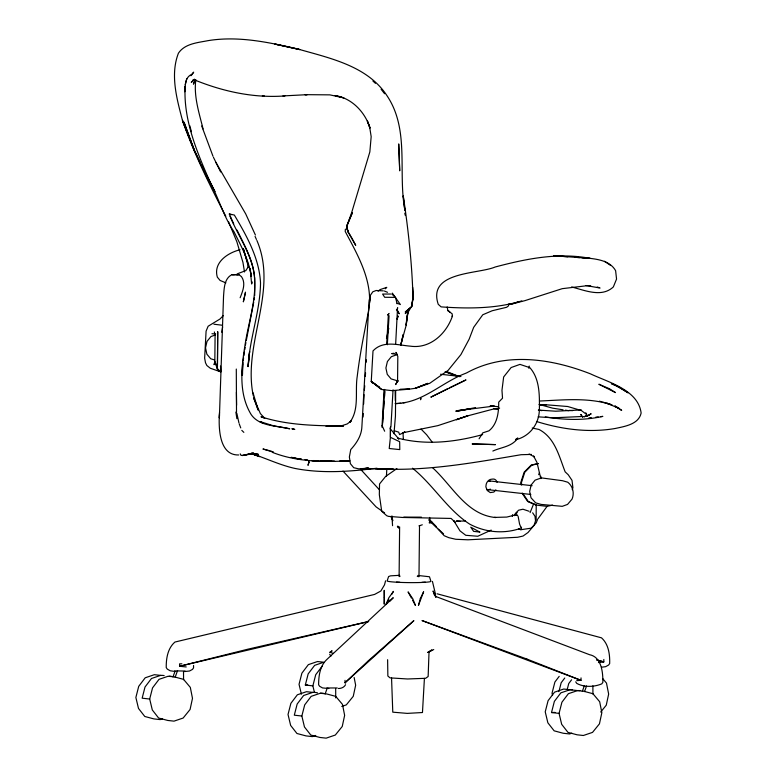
<?xml version="1.0" encoding="UTF-8"?>
<svg xmlns="http://www.w3.org/2000/svg" width="777" height="777" viewBox="0 0 777 777"><rect width="100%" height="100%" fill="white"/><g stroke="black" fill="none" stroke-linecap="round" stroke-linejoin="round"><path stroke-width="1.17" d="M345.017 680.341L345.007 682.769L345.619 683.022M236.295 369.046L236.509 412.412M536.14 519.988L536.227 504.526M603.826 659.459L603.816 661.887L598.455 662.577M193.56 665.481L193.531 667.899L192.482 669.405L189.501 671.017L184.47 671.551M399.621 526.864L399.106 576.602L400.038 576.262M419.522 525.747L418.988 576.699L417.259 576.349M242.531 374.446L242.686 361.732L242.181 374.922M581.031 677.903L580.992 680.331L576.738 680.642M395.668 390.724L395.444 415.986L393.988 433.751M397.348 311.655L395.648 344.269M219.493 414.578L219.376 417.968L223.543 296.192C224.165 288.675 224.126 278.419 231.983 274.65L238.966 274.708L241.462 276.622C246.066 283.265 242.754 291.054 240.142 297.746M248.213 365.666L248.184 366.278L249.611 351.505L248.086 366.657C249.582 338.325 260.227 311.227 260.518 282.867C259.265 258.207 246.678 235.81 234.333 215.035L229.293 214.025L233.692 223.844M363.073 417.064L363.228 413.519M363.636 404.089L364.044 394.648M219.512 412.461C218.463 426.913 218.696 455.594 238.743 454.963M242.23 375.184L242.803 363.84M386.422 476.495L386.791 469.415M381.973 427.292L384.091 389.967M386.684 344.211L388.393 314.102L388.044 315.161L389.141 313.452M390.909 427.039L393.036 389.85M424.417 678.36L422.465 712.528L407.255 713.383L392.783 712.169L391.55 677.962M382.507 424.436L384.625 389.432M387.325 344.774L389.073 315.812L387.927 314.617M365.336 376.33L365.559 372.795M366.239 362.189L366.385 359.829M345.396 229.118L345.221 231.478C358.77 256.934 375 284.644 367.851 314.617C363.772 335.052 359.702 355.507 357.255 376.214C354.817 391.355 359.654 409.149 349.854 422.309L351.204 420.92L347.212 423.951L341.472 425.825L325.99 426.359L331.76 426.272M382.566 422.707L383.216 414.335M383.585 409.547L384.226 401.165M384.596 396.377L384.965 391.589M195.823 79.662C193.609 96.416 199.116 112.83 203.069 128.924M190.928 75.728L192.094 74.291C184.897 76.787 185.217 85.509 184.78 91.773L185.14 86.548C183.304 120.231 197.164 152.438 210.344 182.721C218.861 198.708 223.601 216.521 233.877 231.527C241.006 245.882 249.116 260.344 251.253 276.466L250.136 268.638L251.641 283.974L252.282 281.983M364.345 390.122L364.734 385.771M397.406 308.187L397.261 309.829L397.717 307.702M412.791 299.048L411.655 306.672L405.273 313.568L410.761 307.653L407.906 312.587L406.925 316.229L406.118 325.194L407.974 311.81L406.128 325.514L400.757 344.881M254.098 299.903L254.4 297.737M254.701 295.561L254.701 277.506M412.704 299.048L411.655 306.672L405.322 311.995L411.655 306.672L413.024 298.776L412.538 287.189L413.024 298.776C412.131 264.306 408.333 229.943 403.244 195.862L404.778 209.751M243.211 360.343L243.56 357.974M243.9 355.604L244.425 352.059M244.765 349.699L245.114 347.329M221.756 332.294L222.63 326.884M528.875 368.337L529.244 366.064M245.454 344.959L245.901 342.618M246.348 340.268L253.72 302.146M521.522 527.194L521.299 528.389L519.551 523.98L518.133 516.394M512.305 516.365L512.665 514.597M400.864 345.367L403.205 334.576L400.777 344.833M386.46 338.539L388.791 328.331M185.276 84.722L186.752 78.749M509.042 303.661L508.479 305.876L506.672 307.274L492.2 310.742L482.779 314.763L473.659 327.36L469.162 339.141L460.907 354.594L448.125 370.357L429.73 383.314L415.433 388.257L409.401 389.16L391.938 390.637L381.284 389.452L371.26 381.381L373.009 350.903C383.051 340.19 397.766 345.105 410.441 346.173C430.176 349.028 446.61 333.556 452.496 315.812L452.282 316.598L452.214 313.889L447.834 310.489L447.183 306.925M149.689 699.028L152.545 687.868L159.023 679.341L168.172 676.233L174.456 676.932L183.557 679.351L190.316 687.383L192.482 698.358L190.083 709.488L183.149 718.035L173.999 721.143L167.715 720.444L158.615 718.026L152.311 709.974L149.689 699.028L142.152 698.183L145.008 687.023L151.476 678.496L160.635 675.388A21.707 17.822 -83.6 0 1 164.151 675.592M314.442 692.433L312.869 685.868L305.322 685.023L308.178 673.863L314.656 665.335L323.805 662.227L317.521 661.528L308.362 664.636L301.894 673.164L299.038 684.323L301.398 694.172M320.328 693.239L326.612 693.939L335.713 696.357L342.472 704.389L344.638 715.355L342.239 726.495L335.305 735.042L326.155 738.15L319.871 737.451L310.771 735.032L304.467 726.981L301.845 716.025L304.701 704.875L311.179 696.347L320.328 693.239A21.707 17.822 -83.6 0 1 323.854 693.434M312.869 685.868L315.715 674.708L322.193 666.18M571.823 733.177L569.531 733.954L563.247 733.255L554.156 730.836L547.853 722.785L545.231 711.829L548.086 700.679L554.555 692.152L563.713 689.044L583.828 691.287L592.919 693.706L599.679 701.738L601.845 712.703L599.446 723.843L592.521 732.39L583.362 735.498L577.078 734.799L567.977 732.381L561.684 724.329L559.061 713.383L551.515 712.538L554.37 701.378L560.848 692.851L569.997 689.743A21.707 17.822 -83.6 0 1 572.328 689.782M558.896 691.666L561.179 682.74L564.772 678M559.061 713.383L561.917 702.223L568.385 693.696L577.544 690.588A21.707 17.822 -83.6 0 1 579.875 690.627M567.297 689.16L568.725 683.575L571.6 679.788M385.557 580.837L384.508 584.858L380.866 591.006L374.582 594.434L174.932 642.045C167.686 648.309 166.113 658.459 166.239 667.569L167.269 669.094L170.202 670.784L174.815 671.435M308.896 462.266L308.003 465.326L308.925 462.276L308.576 461.188L308.925 462.276M572.251 489.695L572.902 487.684L572.018 480.361L568.21 474.728L565.151 471.853C559.149 456.478 555.001 437.772 539.015 429.467L532.226 428.03M248.067 267.647L248.523 266.365L247.853 263.578L243.308 248.533L248.485 267.045L248.523 266.365L245.833 270.59L237.131 273.902M172.96 677.01L174.971 671.406M175.155 677.253L177.574 670.532M325.116 694.007L327.127 688.412M582.323 691.355L584.343 685.761M584.527 691.608L586.538 686.004M195.056 79.914L193.424 84.149L195.144 79.672M537.461 519.735L536.237 522.804L528.01 532.517L523.047 536.052L517.579 537.276L467.939 539.801L455.769 539.277L448.785 537.665L444.191 535.712L428.943 519.289M530.089 512.626L533.624 503.923M538.665 474.689L539.52 472.61M388.888 599.368L386.052 604.36L388.811 597.834L393.434 591.375L391.734 594.376M396.756 382.449L397.805 380.681L395.619 384.586L397.562 381.06L397.814 356.361L395.959 352.37L397.047 354.409L391.715 353.603L393.988 353.244M479.088 438.791L482.789 432.847L488.966 430.827C497.445 424.028 498.747 412.286 498.717 402.127L502.525 398.193L501.971 390.307L503.651 376.962L511.13 367.54L519.978 364.384L529.885 367.686C539.86 378.885 539.568 395.561 539.384 409.78C539.044 424.096 529.691 436.528 515.51 439.772M345.551 684.712C344.24 687.315 341.181 688.577 338.374 688.49M214.957 363.315L214.015 364.666L214.821 361.684L215.093 335.431L214.355 331.954M191.87 74.621L193.667 72.154L191.064 75.505M537.878 518.929L547.018 506.449M559.207 676.349L554.895 682.031L552.039 693.191L552.564 695.386M600.708 712.043L606.254 705.205L608.653 694.065L606.487 683.1L602.729 678.632M495.891 489.84L493.842 492.064L490.258 492.589L487.208 490.481L485.868 486.8L486.198 484.226A7.051 5.789 -83.6 0 1 490.899 479.292L492.929 479.05A4.934 4.04 -83.9 0 1 497.066 482.4M514.296 515.656L517.161 512.548M223.271 315.598L220.056 318.978L208.129 326.243L206.09 331.138L204.642 358.187L205.507 362.781L206.847 365.491L210.276 368.23L220.911 371.94L220.503 366.025M389.549 601.427L393.249 597.727L327.428 658.935C320.105 665.306 318.599 675.553 318.628 684.78L319.629 686.285L322.523 687.936L328.797 688.509M515.17 513.655L518.618 510.198L522.96 509.217L529.108 511.276M385.305 288.801L386.771 287.354L380.108 289.598L378.088 291.2M337.237 687.956L326.874 687.985M396.892 468.589L385.606 476.456L379.545 483.945L379.331 494.745L381.711 511.276L386.723 515.705L388.481 516.375L402.505 517.463L451.087 518.434L454.992 522.076M333.44 653.457L329.934 652.292L331.915 650.903M431.876 650.126L429.021 652.029L428.146 676.514L425.611 678.302L407.517 678.981L390.064 677.874L387.859 676.029L387.616 659.692M329.934 652.292L331.944 650.98M431.623 650.019L427.68 652.486L433.751 649.533M515.967 439.083L517.793 438.014C512.208 446.765 501.437 447.096 492.851 451.048M447.319 388.908L430.837 397.144L465.986 379.924L449.485 387.84M251.894 453.593L251 453.38L258.43 454.399C252.457 451.631 246.668 456.332 240.86 455.235L240.239 453.846M589.86 414.432L591.171 413.772L587.888 415.724L582.468 416.977L580.827 414.51L582.468 416.977M491.219 530.099L477.777 536.256L465.763 535.295L459.974 530.866L453.826 520.784L455.118 522.125M240.083 249.747C227.826 252.739 213.005 262.5 217.337 277.166L220.095 280.448L225.874 282.877M521.755 300.884C496.047 308.828 467.812 308.77 441.093 306.876L438.238 304.302C427.165 271.348 477.933 274.31 495.172 267.006C526.165 258.78 558.216 252.234 590.219 258.382C599.679 259.508 610.508 261.596 615.617 270.678L616.549 279.06L613.354 286.917C601.748 297.873 584.848 290.307 571.581 286.966M215.18 335.023L210.936 336.558L207.012 341.385L205.526 347.843L206.876 354.195L210.703 358.741L214.646 359.984M396.62 354.788L391.317 356.701L387.393 361.538L385.907 367.997L387.257 374.349L391.084 378.894L398.3 381.08M162.461 718.822L160.169 719.599L153.885 718.9L144.784 716.481L138.491 708.43L135.868 697.484L138.724 686.324L145.192 677.797L154.351 674.689L160.635 675.388M317.502 692.861A21.707 17.822 -83.6 0 0 312.791 692.394L303.632 695.502L297.164 704.03L294.308 715.19L301.845 716.025M341.744 706.429L346.319 704.875L353.253 696.328L355.652 685.197L354.137 677.515M315.763 735.44L312.325 736.606L306.041 735.906L296.94 733.488L290.647 725.436L288.024 714.481L290.88 703.331L297.348 694.793L306.507 691.695L312.791 692.394M518.502 301.835L510.877 304.273L524.941 300.641L562.237 288.665L587.062 285.713M418.978 525.864L422.299 524.805M253.049 453.078L242.327 455.584M253.506 452.952L242.812 455.468M368.58 621.571L179.565 666.268L179.594 663.84L181.886 663.82M185.081 671.027L174.631 670.901M537.878 463.548L531.196 465.083L524.135 472.202L520.804 482.498L521.095 484.877M538.51 463.626L531.827 465.151L524.766 472.27L521.435 482.566L521.717 484.945M552.632 505.089L547.066 506.361L536.654 505.128L528.302 501.534L522.727 493.278M368.638 621.483L247.61 649.261L179.565 666.268L186.247 666.957M519.891 528.554C503.35 534.188 484.994 532.313 469.648 524.106C447.154 509.411 433.381 485.003 412.529 468.201M482.643 434.596C455.04 442.171 425.874 445.474 397.843 438.131L398.922 439.131L390.132 428.642M475.553 407.585L455.982 411.402L470.843 408.644L456.031 410.878L494.473 406.031M269.648 450.718L262.927 448.989L273.349 452.165L270.765 451M499.63 408.1L492.832 409.197L467.424 415.928L456.42 419.726L468.016 415.695L437.878 425.631L403.632 432.614L404.875 431.925L399.592 434.605L398.698 432.148L394.104 430.711M376.971 468.22C349.883 471.61 322.154 473.688 295.153 468.473C280.06 465.19 266.113 458.323 251.466 453.574L258.178 455.565L252.476 453.962M403.146 402.855L405.497 402.496M368.754 468.113L360.858 468.706M367.929 468.142L363.587 468.696L368.259 468.123M588.937 417.871L591.248 417.628M595.881 417.123L598.203 416.88M600.514 416.627L602.835 416.385C583.916 420.629 564.335 420.027 545.299 416.89M520.93 529.691L518.609 528.991L520.93 529.691L531.118 528.185L534.11 525.184L535.528 520.833L534.994 516.307L532.643 512.801M396.221 403.632L400.786 403.214M395.143 403.516C422.28 403.477 441.618 382.274 465.753 373.281L466.977 372.717C505.516 351.622 551.349 358.547 590.501 373.873C608.401 382.323 638.179 389.869 641.132 413.014C638.752 424.407 624.669 426.408 615.219 428.486C588.898 433.022 561.781 429.38 536.48 421.484M349.533 460.567L347.416 460.732L349.572 460.683M601.505 667.229L605.652 666.666L608.614 665.025L609.673 663.519C609.926 654.419 608.634 644.24 601.515 637.839L437.082 593.793M366.346 468.832L370.512 468.56L358.595 468.842L353.72 467.705L350.388 463.704L349.368 457.002L350.748 449.562C356.692 443.094 361.645 435.45 361.907 426.369L369.094 300.68L370.24 295.503L372.805 291.802L376.146 290.501L383.265 290.87M429.118 522.804L432.197 522.6M460.334 521.377L456.284 521.056L465.54 521.056M282.945 95.93L307.187 94.668L304.924 94.658L329.837 94.862L343.861 97.892L335.062 95.561C352.039 98.193 365.015 112.16 370.066 128.04L367.356 120.93L369.833 128.118L371.173 136.665L369.842 151.923L351.68 212.558L346.824 226.146L347.96 231.847L355.72 245.309L351.233 236.966M539.432 401.029C563.587 400.009 588.607 397.173 611.994 404.914L602.583 402M192.949 79.885L195.095 79.808L193.619 79.545C222.562 91.433 253.477 98.281 284.926 95.921M305.322 685.023L307.682 684.935M551.515 712.538L555.05 712.402M331.662 461.13L322.465 461.392L311.742 460.606L318.22 461.004M580.914 416.559L553.205 417.812L538.131 416.851M421.416 517.152L403.807 517.113M337.529 426.175L343.298 426.087M540.054 404.73L546.435 404.662L539.393 404.749M399.64 575.32L390.53 575.844L388.607 576.553L387.101 580.973A21.97 1.535 0.6 0 0 410.742 582.624A21.97 1.535 0.6 0 0 430.895 581.186L429.477 576.757L417.851 575.456M339.656 460.965L349.825 460.858C323.834 462.014 296.969 462.062 272.387 452.35M581.322 409.935L555.749 411.208L538.354 410.101L541.87 410.644M390.646 294.036L382.605 294.065L384.683 297.28L395.522 297.377L397.086 303.807M262.335 95.901L264.316 95.901M238.238 274.689L231.983 274.65L234.314 274.669M343.279 426.058C315.715 425.699 287.422 425.378 260.985 416.744L264.005 417.968M369.036 468.667L393.288 469.075L375.097 468.609C424.164 471.921 472.902 462.839 521.085 454.71L531.4 454.428M236.645 274.689L238.966 274.708M321.464 461.198L334.644 461.324L320.25 461.179M248.485 454.011L255.507 454.244M493.638 406.128L490.122 405.953L498.329 406.701M211.946 333.731L215.734 333.945M569.143 410.441L572.63 410.664M557.216 255.992L553.68 255.74L590.219 258.382L581.973 257.789M560.751 256.255L567.822 256.76M574.893 257.274L579.613 257.614M544.784 404.671L567.696 406.507L581.342 410.528L586.81 414.627L585.751 412.762M222.115 325.204L213.928 324.223M587.227 285.567L590.724 285.907M313.617 460.538L318.046 460.965M304.992 459.566L307.41 459.809M532.119 485.683L488.539 480.837A4.458 3.662 -83.6 0 1 490.365 481.371M440.501 374.242L460.946 376.534M488.442 489.733L530.846 494.454M296.833 458.566L293.725 458.1L295.891 458.469M299.155 458.857L301.466 459.149M563.072 409.8L552.593 408.158L539.063 404.39M565.394 410.169L568.881 410.712M298.067 458.828L301.33 459.382L291.239 457.264M586.072 285.547L600.087 288.034M599.368 401.214L601.495 401.69M493.541 408.459L498.271 409.528M596.804 660.013L603.816 661.887L596.901 659.926M229.293 214.025L231.536 214.627M609.926 404.225L606.934 403.234L619.133 408.449L614.947 406.128L621.687 410.373L617.88 407.789M597.27 287.024L599.145 287.694M445.26 371.843L454.069 375M252.292 453.991L259.576 456.623L251.466 453.574M445.308 371.552L458.245 376.457M446.882 371.659L459.605 376.68M436.072 596.59L589.568 654.7C601.524 657.012 603.03 672.358 602.845 682.352L601.806 683.847C594.347 687.062 583.954 687.48 576.728 683.362L575.718 681.827M397.086 303.234L400.378 304.545L392.317 293.094M384.324 291.006L387.529 292.298M455.137 375.437L457.255 376.311M536.033 505.06L527.67 501.466L522.095 493.21M611.48 383.634L619.784 387.383L611.373 383.624M614.918 406.08L616.928 407.138M431.895 522.193L430.04 521.202L431.808 522.241M529.108 454.001L534.236 456.876L533.556 455.982L536.994 462.48L540.792 478.564M260.761 421.746L262.539 422.863L259.809 421.513L273.378 425.767L289.753 428.787C276.865 425.573 259.469 426.631 251.175 414.578C238.51 393.832 241.249 368.24 244.988 345.357C248.193 323.349 256.07 301.631 254.623 279.157C253.341 255.963 238.481 237.063 230.011 216.229M604.525 261.266L610.178 265.151M384.586 512.907L376.078 506.876L342.997 471.085M264.763 418.317L260.363 413.578L253.593 397.795L258.032 409.867M381.769 389.296L371.26 381.381L379.302 387.237L371.26 381.381L372.416 382.993M397.416 526.573L399.067 527.981L397.834 526.048M372.931 81.061L375.456 83.324M391.793 294.027L394.774 296.707M428.962 520.367L436.684 527.544M438.403 529.137L443.56 533.925M397.445 526.456L399.067 527.981M241.802 430.371L243.842 432.371M429.982 520.143L435.916 526.165M421.066 429.098L426.68 434.809L432.362 442.356M432.546 467.696C452.321 485.576 466.287 514.811 495.658 517.54L494.444 517.404L506.789 517.074L515.938 514.811L515.054 515.015L517.686 515.559L517.152 514.947M361.15 469.891L379.526 489.918M381.118 89.258L384.605 93.726M396.425 309.916L399.242 313.811L397.756 310.81M330.866 656.215L329.691 654.224M350.699 236.072L347.999 231.595L346.581 227.127L347.96 231.847L346.746 225.913L352.37 212.704L346.824 226.146L347.27 228.788M215.831 162.344L245.707 213.908L255.41 235.042M214.84 191.618L206.818 177.069L193.852 149.602L183.984 122.125L193.842 148.922L182.75 121.503C177.088 99.806 169.881 75.068 178.428 53.195C184.858 43.551 197.698 42.706 207.993 40.657C237.616 35.791 267.55 42.026 296.387 48.669L299.893 49.592C331.653 58.596 368.57 66.579 387.606 96.639C409.664 130.517 397.785 172.873 404.953 210.538M411.46 598.115L408.071 591.889L412.752 598.678L415.413 605.38L412.587 600.194M214.85 191.278L201.117 164.277M240.744 427.913L239.219 423.853M236.995 230.089L238.092 232.168M220.649 171.95L213.442 157.304M225.806 216.278C209.703 185.072 193.891 153.613 182.459 120.328L193.842 148.922M238.617 233.217C245.396 246.989 252.981 260.907 254.535 276.447M217.395 367.065L214.821 361.684L217.414 369.153L219.444 371.367L218.415 369.221M194.357 150.019L200.077 162.082M382.051 425.524L384.654 431.225M255.06 236.412L256.429 239.452M391.258 516.792L392.735 520.095M212.995 156.264L201.719 125.981M435.761 597.348L433.061 590.967L434.508 595.25M391.084 516.569L392.812 520.677M228.516 221.639L236.907 241.9L242.948 262.403L244.502 271.969M434.897 593.822L435.965 596.804M256.886 240.462C278.71 291.326 242.239 343.764 253.331 395.901M258.061 409.848L253.03 392.754M238.918 422.834L236.859 413.403M189.753 125.66L191.424 131.711M432.43 581.41L435.576 594.56M235.878 412.101L236.868 418.667M405.157 213.219L405.419 215.54M405.196 212.947L405.439 215.346M540.802 476.272L540.977 478.564M429.652 517.424L430.002 522.96M391.929 515.879L392.56 525.689M402.981 432.595L403.389 439.559M236.431 392.22L236.596 405.235M592.88 685.838L592.929 694.075M335.674 688.49L335.732 697.901M183.518 671.483L183.566 679.72M490.287 489.073A4.458 3.662 -83.6 0 1 486.616 489.209M425.272 582.119A20.503 1.428 0.6 0 1 421.911 582.323M399.815 582.255A20.503 1.428 0.6 0 1 396.532 582.08M169.328 676.204A21.707 17.822 -83.6 0 1 171.698 676.437M390.452 427.068L390.404 437.325L389.219 448.514L399.796 449.592L399.669 441.705L390.404 437.325L390.452 427.068M217.725 331.808L217.414 369.153L217.725 331.808M384.324 597.338L384.246 604.156L384.226 590.345L384.324 597.338M420.668 398.727L420.59 399.767L420.784 397.999L420.668 398.727M369.765 299.98L369.522 302.632L370.24 295.503L369.765 299.98M397.232 318.677L397.183 319.211L398.057 315.957L397.232 318.677M245.483 292.288L243.366 301.699L245.483 292.288M531.157 484.984L529.671 491.443L531.021 497.795L535.664 502.855L541.122 504.419L562.247 506.332L567.55 504.419L572.037 499.125C574.553 493.181 572.902 486.247 567.783 482.226L562.519 480.71L541.404 477.894L535.081 480.147L531.157 484.984M420.328 598.601L418.463 605.351L423.63 591.734L420.328 598.601M194.337 79.312L191.268 82.343L194.386 79.273M368.434 660.683L345.007 682.769L413.869 620.638L368.434 660.683M427.758 383.391L415.433 388.257L427.709 383.391M589.257 415.093L584.401 416.666L589.257 415.093M409.401 389.16L400.068 389.432L409.401 389.16M495.415 444.609L472.29 443.958L495.415 444.609M479.788 532.051L473.64 531.381L470.745 527.175L479.788 532.051M293.609 429.244L291.88 428.729L294.794 429.399L293.609 429.244M277.486 44.648L274.883 44.085L299.893 49.592L277.486 44.648M526.864 659.051L422.018 620.561L580.992 680.331L526.864 659.051M609.479 388.762L598.863 384.236L615.481 392.589L609.479 388.762M625.038 390.802L616.87 385.994L628.078 392.812L625.038 390.802M449.689 311.956L447.834 310.489L449.689 311.956M398.96 149.64L398.708 143.93L399.708 170.823L398.96 149.64M395.454 400.699L395.357 390.559L395.444 400.65"/></g></svg>
